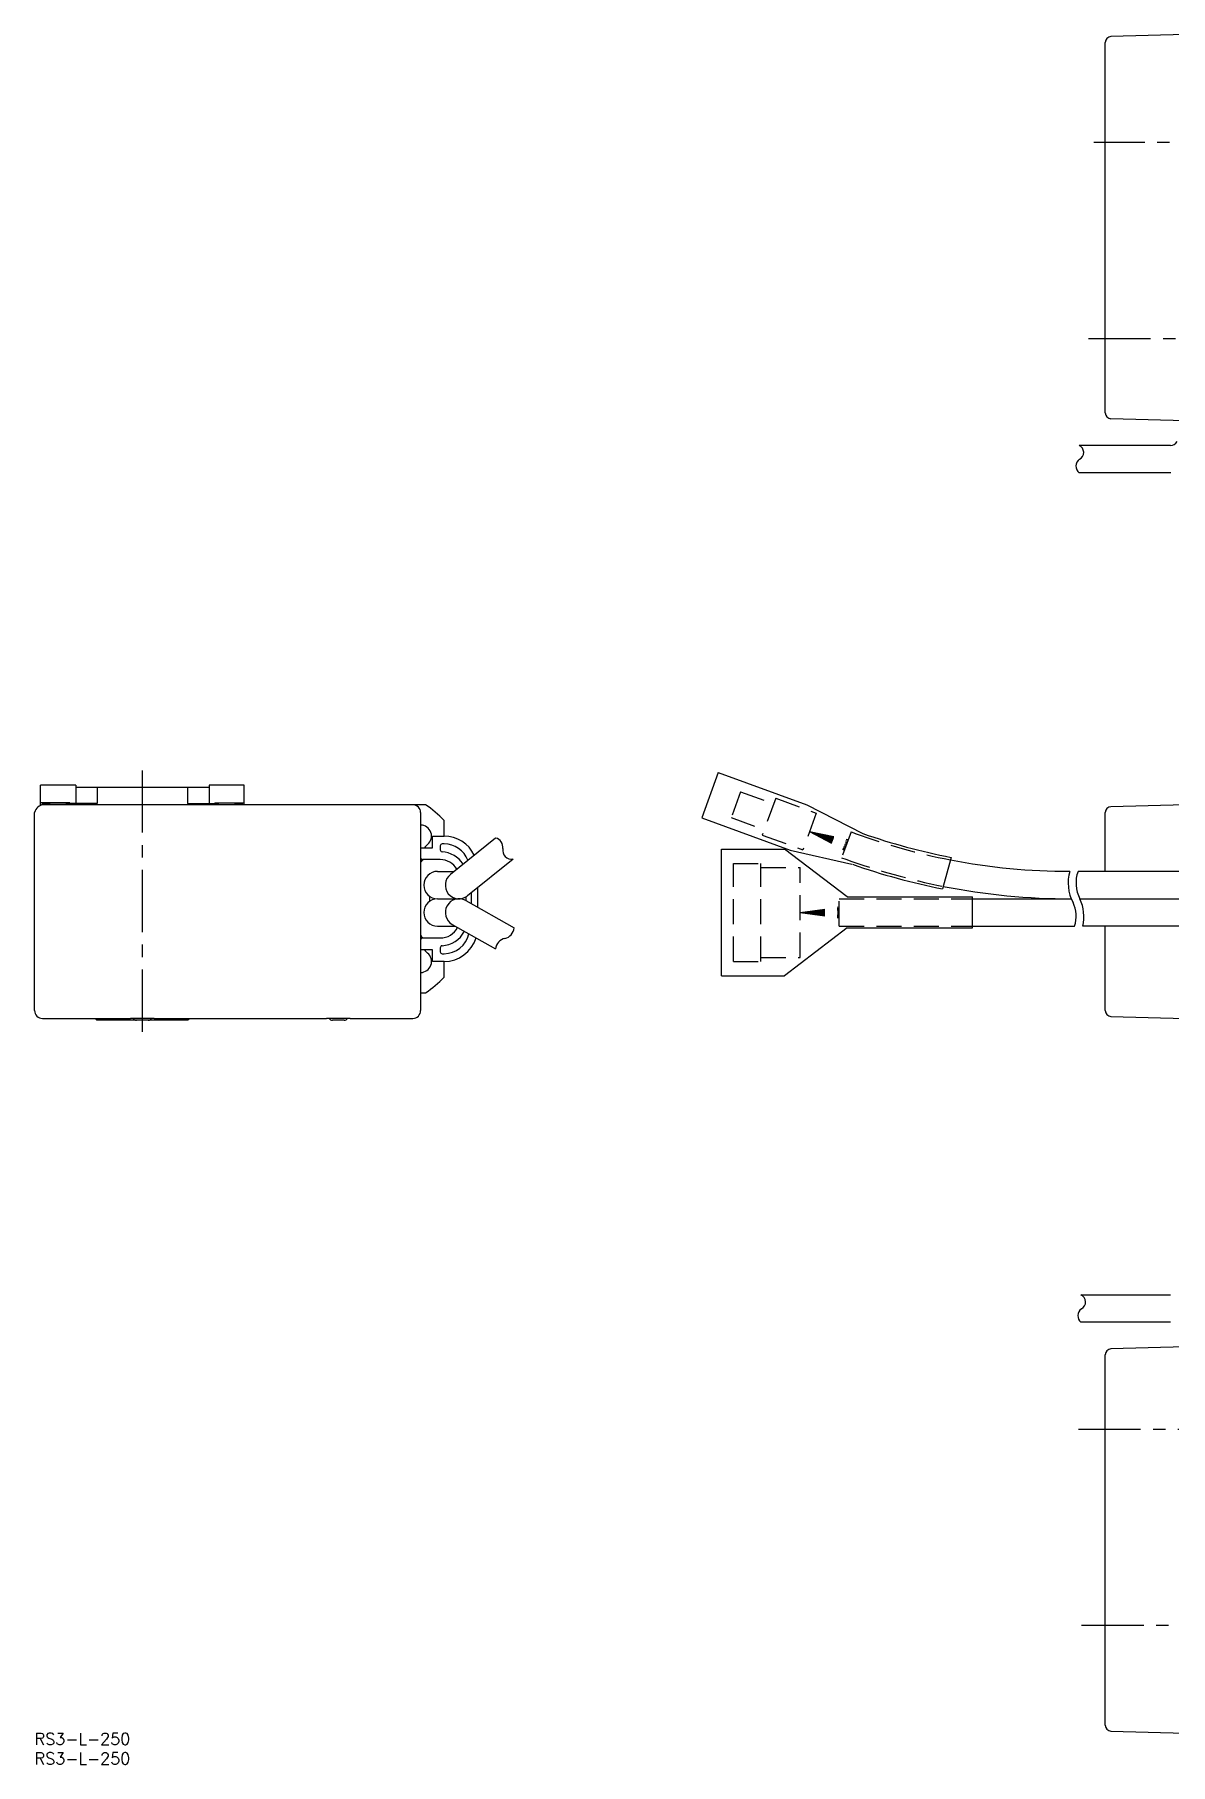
# Model space of a CAD drawing. Extents: x 0 to 839, y -8 to 442.
# Drawn here: x 0 to 289.8, y -8 to 433.3 of the extents above; entities that cross this region are included whole.
import ezdxf

# ---------------------------------------------------------------- set-up
doc = ezdxf.new("R2010")
doc.units = 0
doc.header["$LTSCALE"] = 0.5
doc.linetypes.add('CENTER', pattern=[50.8, 31.75, -6.35, 6.35, -6.35])
doc.linetypes.add('DASHED', pattern=[19.05, 12.7, -6.35])
for name, color, linetype in [('MSM_CENTER', 1, 'CENTER'), ('MSM_CONTINUOUS', 7, 'CONTINUOUS'), ('MSM_DASHED', 4, 'DASHED'), ('MSM_NARROW', 5, 'CONTINUOUS'), ('MSM_PART_NUMBER', 7, 'CONTINUOUS')]:
    doc.layers.add(name, color=color, linetype=linetype)
doc.styles.get("Standard").update_dxf_attribs({"font": 'txt.shx', "height": 6, "bigfont": 'bigfont.shx'})

# ---------------------------------------------------------------- blocks, each defined once
blk = doc.blocks.new('*U50')
at = {"layer": 'MSM_PART_NUMBER'}
blk.add_text('RS3-L-250', height=3, dxfattribs=at).set_placement((0, -3))
blk = doc.blocks.new('*U51')
at = {"layer": 'MSM_PART_NUMBER'}
blk.add_text('RS3-L-250', height=3, dxfattribs=at).set_placement((0, -8))

msp = doc.modelspace()

# ---------------------------------------------------------------- linework, layer by layer
at = {"layer": 'MSM_CENTER'}
for p, q in [((689.64, 405.84), (270.25, 405.84)), ((268.87, 355.84), (373.79, 355.84)), ((27.5, 178.95), (27.5, 245.85)), ((268.87, 212.85), (372.99, 212.85)), ((266.33, 77.49), (366.5, 77.49)), ((267.12, 27.5), (689.69, 27.5))]:
    msp.add_line(p, q, dxfattribs=at)
at = {"layer": 'MSM_CONTINUOUS'}
for p, q in [((293.67, 433.34), (274.63, 432.84)), ((273.17, 336.83), (273.17, 431.34)), ((293.67, 334.83), (274.63, 335.33)), ((289.79, 328.54), (266.48, 328.54)), ((289.94, 321.54), (266.5, 321.54)), ((174.45, 245.07), (170.24, 233.49)), ((174.45, 245.07), (197, 236.86)), ((1.5, 236.68), (1.5, 241.85)), ((10.5, 241.85), (1.5, 241.85)), ((10.5, 241.85), (10.5, 237.17)), ((10.5, 241.35), (44.5, 241.35)), ((16, 241.35), (16, 237.17)), ((39, 241.35), (39, 237.17)), ((44.5, 241.85), (44.5, 237.17)), ((53.5, 241.85), (44.5, 241.85)), ((53.5, 236.85), (53.5, 241.85)), ((0, 184.35), (0, 234.9)), ((9, 237.35), (1.5, 237.35)), ((99.77, 236.85), (2.29, 236.85)), ((4, 237.17), (2.5, 237.17)), ((4, 237.32), (4, 237.31)), ((4, 237.32), (8, 237.32)), ((4, 237.31), (4, 237.17)), ((8, 237.31), (8, 237.32)), ((8, 237.17), (8, 237.31)), ((16, 237.17), (8, 237.17)), ((9, 237.35), (9, 237.17)), ((39, 237.17), (47, 237.17)), ((46, 237.35), (53.5, 237.35)), ((46, 237.35), (46, 237.17)), ((47, 237.31), (47, 237.32)), ((47, 237.32), (51, 237.32)), ((47, 237.17), (47, 237.31)), ((51, 237.32), (51, 237.31)), ((51, 237.31), (51, 237.17)), ((51, 237.17), (52.5, 237.17)), ((98.5, 234.85), (98.5, 184.35)), ((197, 236.86), (211.35, 229.51)), ((273.17, 219.85), (273.17, 234.85)), ((293.67, 236.85), (274.63, 236.35)), ((104.49, 228.85), (104.49, 232.85)), ((170.24, 233.49), (192.79, 225.28)), ((98.49, 225.85), (101.49, 225.85)), ((101.49, 225.85), (101.49, 228.85)), ((101.49, 228.85), (104.49, 228.85)), ((103.49, 226.35), (103.49, 225.33)), ((104.49, 226.85), (103.99, 226.85)), ((117.64, 228.36), (106.1, 219.08)), ((175.3, 193.2), (175.3, 225.52)), ((175.3, 225.52), (191.3, 225.52)), ((207.3, 213.32), (191.3, 225.52)), ((192.79, 225.28), (208.51, 221.69)), ((103.49, 222.85), (98.99, 222.85)), ((122.09, 222.96), (110.48, 213.62)), ((233.83, 223.42), (231.65, 215.39)), ((102.79, 219.85), (107.06, 219.85)), ((296.67, 219.85), (266.23, 219.85)), ((100.79, 213.48), (100.79, 212.22)), ((102.79, 212.85), (108.29, 212.85)), ((108.49, 212.84), (108.49, 212.85)), ((109.99, 213.29), (109.99, 212.41)), ((110.01, 212.4), (122.35, 205.43)), ((111.49, 211.56), (111.49, 214.43)), ((113, 215.65), (113, 210.71)), ((207.3, 213.32), (239.3, 213.32)), ((239.3, 205.4), (239.3, 213.32)), ((239.3, 212.86), (264.13, 212.86)), ((266.72, 212.85), (296.67, 212.85)), ((102.79, 205.85), (107.37, 205.85)), ((106.57, 206.3), (117.63, 200.05)), ((207.3, 205.4), (191.3, 193.2)), ((207.3, 205.4), (239.3, 205.4)), ((239.3, 205.86), (265.36, 205.86)), ((296.67, 205.85), (267.42, 205.85)), ((273.17, 184.35), (273.17, 205.85)), ((101.49, 199.85), (98.5, 199.85)), ((98.99, 202.85), (103.49, 202.85)), ((101.49, 196.85), (101.49, 199.85)), ((103.49, 200.36), (103.49, 199.35)), ((103.99, 198.85), (104.49, 198.85)), ((104.49, 196.85), (101.49, 196.85)), ((104.49, 192.85), (104.49, 196.85)), ((175.3, 193.2), (191.3, 193.2)), ((98.5, 188.85), (99.77, 188.85)), ((98.5, 188.85), (99.77, 188.85)), ((2, 182.35), (24.45, 182.35)), ((15.5, 182.25), (15.5, 182.35)), ((15.9, 181.85), (15.5, 182.25)), ((39.1, 181.85), (15.9, 181.85)), ((24.45, 182.35), (24.5, 182.42)), ((24.5, 182.42), (30.5, 182.42)), ((30.5, 182.42), (30.55, 182.35)), ((30.55, 182.35), (74.45, 182.35)), ((39.5, 182.25), (39.1, 181.85)), ((39.5, 182.35), (39.5, 182.25)), ((74.45, 182.35), (74.5, 182.42)), ((74.5, 182.42), (80.5, 182.42)), ((79, 181.85), (76, 181.85)), ((80.5, 182.42), (80.55, 182.35)), ((80.55, 182.35), (96.5, 182.35)), ((274.63, 182.85), (293.67, 182.35)), ((266.96, 111.79), (289.8, 111.79)), ((289.8, 104.79), (266.98, 104.79)), ((293.67, 98.5), (274.63, 98)), ((273.17, 2), (273.17, 96.5)), ((274.63, 0.5), (293.67, 0))]:
    msp.add_line(p, q, dxfattribs=at)
for centre, radius, start, end in [((274.67, 431.34), 1.5, 91.5, 180), ((274.67, 336.83), 1.5, 180, 268.5), ((289.79, 330.53), 2, 270, 329.2461), ((2.55, 234.23), 2.64, 95.5168, 165.1477), ((2.5, 236.18), 0.993, 90.1769, 144.5767), ((52.5, 236.18), 0.99, 42.1744, 89.8774), ((96.5, 234.85), 2, 0, 90), ((83.49, 212.85), 29, 43.6028, 55.8516), ((274.67, 234.85), 1.5, 91.5, 180), ((98.49, 228.85), 2.8, 309.8683, 89.7953), ((264.13, 379.86), 159.35, 250.6564, 259.0385), ((103.49, 222.86), 5, 129.8683, 143.3211), ((103.99, 226.35), 0.5, 90, 180), ((103.99, 225.33), 0.5, 180, 266.1774), ((104.49, 220.35), 8.5, 25.2182, 90), ((104.49, 220.35), 6.5, 20.9102, 90), ((98.99, 223.35), 0.5, 191.4789, 270), ((99.49, 221.85), 1, 90, 171.89), ((103.49, 217.85), 5, 31.0292, 90), ((103.49, 217.85), 7, 33.2628, 86.1774), ((264.13, 379.86), 167.65, 250.6855, 258.8289), ((264.13, 379.86), 160, 259.0214, 270), ((102.79, 216.35), 3.5, 90, 270), ((108.29, 216.35), 3.5, 128.8173, 308.8173), ((102.79, 209.35), 3.5, 90, 270), ((108.29, 209.35), 3.5, 60.539, 240.539), ((264.13, 379.86), 167, 258.8446, 270.1286), ((99.49, 203.85), 1, 188.11, 270), ((103.49, 207.85), 5, 270, 332.451), ((103.49, 207.85), 7, 273.8226, 331.9046), ((104.49, 205.35), 6.5, 270, 347.0907), ((98.99, 202.35), 0.5, 90, 168.5211), ((98.49, 196.85), 2.8, 270.2047, 50.1317), ((103.49, 202.83), 5, 216.6789, 230.1317), ((103.99, 200.36), 0.5, 93.8226, 180), ((103.99, 199.35), 0.5, 180, 270), ((104.49, 205.35), 8.5, 270, 343.1217), ((83.49, 212.85), 29, 304.1484, 316.3972), ((2, 184.35), 2, 180, 270), ((26, 182.85), 1, 205.5893, 270), ((29, 182.85), 1, 270, 334.4107), ((76, 182.85), 1, 205.5893, 270), ((79, 182.85), 1, 270, 334.4107), ((96.5, 184.35), 2, 270, 0), ((274.67, 184.35), 1.5, 180, 268.5), ((274.67, 96.5), 1.5, 91.5, 180), ((274.67, 2), 1.5, 180.0001, 268.4998)]:
    msp.add_arc(centre, radius, start, end, dxfattribs=at)
at = {"layer": 'MSM_DASHED'}
for p, q in [((180.12, 240.17), (177.72, 233.59)), ((180.12, 240.17), (188.58, 237.09)), ((189.09, 238.5), (185.67, 229.11)), ((189.09, 238.5), (199.43, 234.74)), ((199.43, 234.74), (196.01, 225.34)), ((177.72, 233.59), (186.18, 230.52)), ((197.72, 230.04), (207.47, 227.61)), ((197.72, 230.04), (207.11, 226.62)), ((197.72, 230.04), (207.35, 227.28)), ((197.72, 230.04), (207.23, 226.95)), ((197.72, 230.04), (207.59, 227.94)), ((197.72, 230.04), (206.63, 225.3)), ((197.72, 230.04), (206.99, 226.29)), ((197.72, 230.04), (206.75, 225.63)), ((197.72, 230.04), (206.87, 225.97)), ((197.72, 230.04), (207.11, 226.62)), ((208.31, 229.91), (205.92, 223.33)), ((208.31, 229.91), (209.41, 229.51)), ((185.67, 229.11), (196.01, 225.34)), ((178.3, 221.86), (185.3, 221.86)), ((178.3, 196.86), (178.3, 221.86)), ((185.3, 196.86), (185.3, 221.86)), ((185.3, 220.86), (195.3, 220.86)), ((195.3, 197.86), (195.3, 220.83)), ((205.92, 223.33), (207.02, 222.93)), ((205.3, 205.86), (205.3, 212.86)), ((205.3, 212.86), (239.3, 212.86)), ((195.3, 209.36), (205.3, 210.77)), ((195.3, 209.36), (205.3, 210.41)), ((195.3, 209.36), (205.3, 210.06)), ((195.3, 209.36), (205.3, 209.71)), ((195.3, 209.36), (205.3, 209.01)), ((195.3, 209.36), (205.3, 208.66)), ((195.3, 209.36), (205.3, 208.31)), ((195.3, 209.36), (205.3, 207.96)), ((195.3, 209.36), (205.3, 209.36)), ((195.3, 209.36), (205.3, 209.36)), ((205.3, 205.86), (239.3, 205.86)), ((178.3, 196.86), (185.3, 196.86)), ((185.3, 197.86), (195.3, 197.86))]:
    msp.add_line(p, q, dxfattribs=at)
for centre, radius, start, end in [((264.13, 379.86), 160, 250, 259.0214), ((266.09, 386.88), 174.26, 250.1847, 258.6599)]:
    msp.add_arc(centre, radius, start, end, dxfattribs=at)
at = {"layer": 'MSM_NARROW'}
for centre, radius, start, end in [((265.73, 326.74), 1.95, 296.3573, 67.3379), ((267.89, 323.23), 2.18, 126.2902, 230.5436), ((117.12, 226.05), 2.36, 350.8924, 77.3008), ((121.79, 225.3), 2.36, 170.8924, 277.3729), ((274.27, 216.89), 10.56, 163.6848, 208.2052), ((274.27, 216.89), 8.56, 159.8224, 208.2052), ((257.14, 208.36), 8.59, 343.0058, 24.3603), ((257.16, 208.36), 10.56, 346.2634, 25.1691), ((119.33, 205.69), 3.03, 282.5042, 354.9377), ((120.66, 199.78), 3.04, 102.7346, 174.8435), ((266.21, 109.99), 1.95, 296.3573, 67.3379), ((268.37, 106.48), 2.18, 126.2902, 230.5438)]:
    msp.add_arc(centre, radius, start, end, dxfattribs=at)

# ---------------------------------------------------------------- block references
at = {"layer": 'MSM_CONTINUOUS'}
for name in ['*U50', '*U51']:
    msp.add_blockref(name, (0, 0), dxfattribs=at)

doc.saveas('drawing.dxf')
